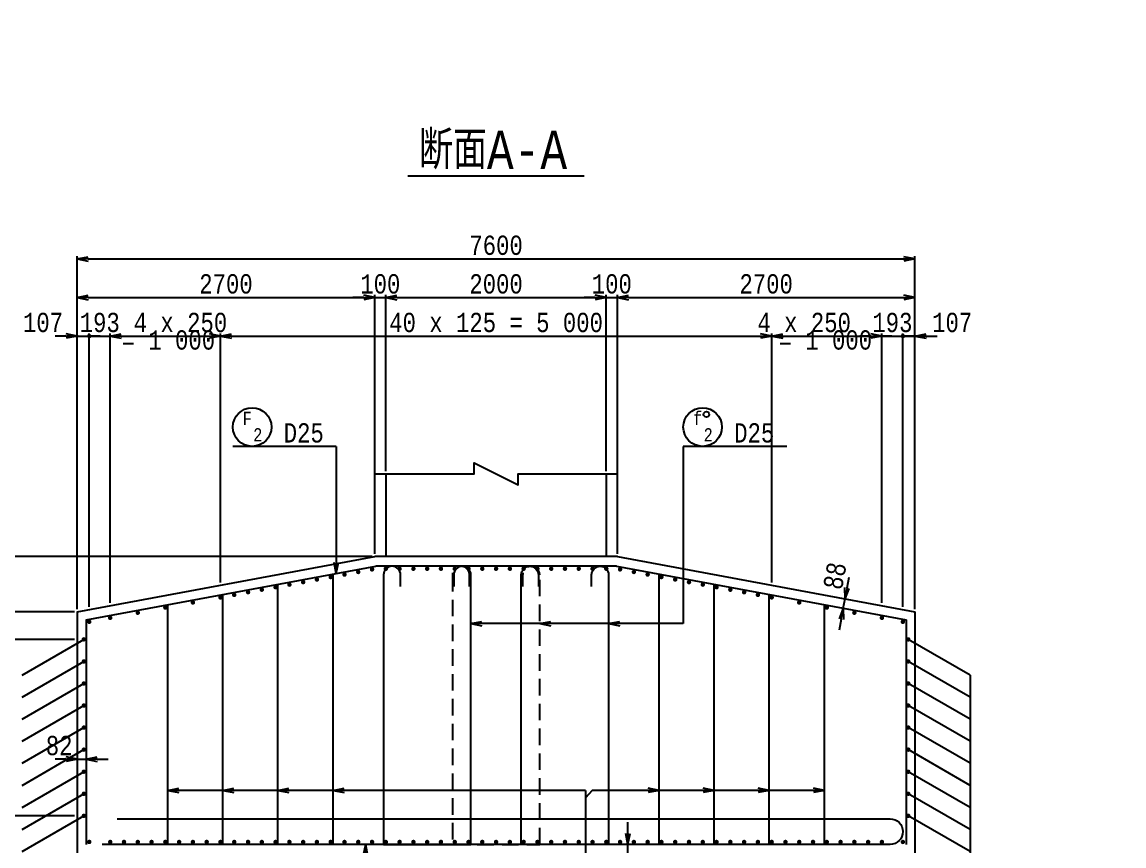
# Model space of a CAD drawing. Extents: x -2574 to 42050, y 0 to 29700.
# Drawn here: x 6214 to 16210, y 3757 to 11228 of the extents above; entities that cross this region are included whole.
import ezdxf
from ezdxf.enums import TextEntityAlignment as Align

# ---------------------------------------------------------------- set-up
doc = ezdxf.new("R2010")
doc.units = 0
doc.header["$LTSCALE"] = 300
doc.header["$MEASUREMENT"] = 0
doc.linetypes.add('DASHED', pattern=[0.75, 0.5, -0.25])
doc.layers.get('0').update_dxf_attribs({"linetype": 'CONTINUOUS'})
doc.layers.get('DEFPOINTS').update_dxf_attribs({"linetype": 'CONTINUOUS'})
for name, color, linetype in [('1002', 1, 'CONTINUOUS'), ('スターラップ', 6, 'CONTINUOUS'), ('主筋', 3, 'CONTINUOUS'), ('引き出し線', 2, 'CONTINUOUS'), ('構造線', 7, 'CONTINUOUS')]:
    doc.layers.add(name, color=color, linetype=linetype)
doc.styles.get("Standard").update_dxf_attribs({"font": 'monotxt.shx', "width": 0.8, "bigfont": 'extfont.shx'})
doc.dimstyles.new('DIMST1_1', dxfattribs={"dimscale": 50, "dimtxt": 4, "dimasz": 2, "dimexe": 0.5, "dimexo": 0.5, "dimgap": 0.09, "dimtad": 0, "dimdec": 0, "dimzin": 0, "dimtxsty": 'STANDARD', "dimblk": 'ARROW_1', "dimblk1": 'ARROW_1', "dimblk2": 'ARROW_1', "dimcen": 1, "dimdle": 3, "dimclrd": 1, "dimclre": 1, "dimclrt": 3, "dimazin": 3, "dimtfac": 1, "dimtdec": 4, "dimtix": 1, "dimtmove": 0, "dimatfit": 3, "dimtvp": 0.7, "dimtolj": 1, "dimtzin": 0})

# ---------------------------------------------------------------- blocks, each defined once
blk = doc.blocks.new('DOT1')
at = {"const_width": 0.5}
blk.add_lwpolyline([(-0.25, 0, 1), (0.25, 0, 1)], format="xyb", close=True, dxfattribs=at)
blk = doc.blocks.new('ARROW_1')
at = {"color": 0}
for p, q in [((0, 0), (-1, 0.2)), ((0, 0), (-1, -0.2)), ((-1, 0), (0, 0))]:
    blk.add_line(p, q, dxfattribs=at)
blk = doc.blocks.new('*D14')
at = {"color": 2, "linetype": 'BYBLOCK'}
for p, q in [((9389.4, 6380.2), (4239.4, 6380.2)), ((4264.4, 3780.2), (4264.4, 6280.2)), ((6689.4, 3680.2), (4239.4, 3680.2))]:
    blk.add_line(p, q, dxfattribs=at)
at = {"layer": 'DEFPOINTS', "color": 0, "linetype": 'BYBLOCK'}
for p in [(4264.4, 6380.2), (9414.4, 6380.2), (6714.4, 3680.2)]:
    blk.add_point(p, dxfattribs=at)
at = {"color": 2, "linetype": 'BYBLOCK', "xscale": 100, "yscale": 100, "zscale": 100}
for p, rotation in [((4264.4, 6380.2), 90), ((4264.4, 3680.2), 270)]:
    blk.add_blockref('ARROW_1', p, dxfattribs=dict(at, rotation=rotation))
at = {"color": 6, "linetype": 'BYBLOCK', "insert": (4141.9, 5030.2), "char_height": 175, "attachment_point": 5, "rotation": 90}
blk.add_mtext('\\A1;2700', dxfattribs=at)
blk = doc.blocks.new('*D15')
at = {"color": 2, "linetype": 'BYBLOCK'}
for p, q in [((6689.4, 5880.2), (4589.4, 5880.2)), ((4614.4, 3780.2), (4614.4, 5780.2))]:
    blk.add_line(p, q, dxfattribs=at)
at = {"layer": 'DEFPOINTS', "color": 0, "linetype": 'BYBLOCK'}
for p in [(4614.4, 5880.2), (6714.4, 5880.2), (4614.4, 3680.2)]:
    blk.add_point(p, dxfattribs=at)
at = {"color": 2, "linetype": 'BYBLOCK', "xscale": 100, "yscale": 100, "zscale": 100}
for p, rotation in [((4614.4, 5880.2), 90), ((4614.4, 3680.2), 270)]:
    blk.add_blockref('ARROW_1', p, dxfattribs=dict(at, rotation=rotation))
at = {"color": 6, "linetype": 'BYBLOCK', "insert": (4491.9, 4780.2), "char_height": 175, "attachment_point": 5, "rotation": 90}
blk.add_mtext('\\A1;2200', dxfattribs=at)
blk = doc.blocks.new('*D16')
at = {"color": 2, "linetype": 'BYBLOCK'}
blk.add_line((5863.2, 22255.3), (5863.2, 22555.3), dxfattribs=at)
at = {"layer": 'DEFPOINTS', "color": 0, "linetype": 'BYBLOCK'}
for p in [(5863.2, 22655.3), (5863.2, 22655.3), (7963.2, 22155.3)]:
    blk.add_point(p, dxfattribs=at)
at = {"color": 2, "linetype": 'BYBLOCK', "xscale": 100, "yscale": 100, "zscale": 100}
for p, rotation in [((5863.2, 22655.3), 90), ((5863.2, 22155.3), 270)]:
    blk.add_blockref('ARROW_1', p, dxfattribs=dict(at, rotation=rotation))
at = {"color": 6, "linetype": 'BYBLOCK', "insert": (5740.7, 22405.3), "char_height": 175, "attachment_point": 5, "rotation": 90}
blk.add_mtext('\\A1;500', dxfattribs=at)
blk = doc.blocks.new('*D17')
at = {"color": 2, "linetype": 'BYBLOCK'}
for p, q in [((7938.2, 20505.3), (6188.2, 20505.3)), ((6213.2, 20255.3), (6213.2, 20405.3))]:
    blk.add_line(p, q, dxfattribs=at)
at = {"layer": 'DEFPOINTS', "color": 0, "linetype": 'BYBLOCK'}
for p in [(6213.2, 20505.3), (7963.2, 20505.3), (6213.2, 20155.3)]:
    blk.add_point(p, dxfattribs=at)
at = {"color": 2, "linetype": 'BYBLOCK', "xscale": 100, "yscale": 100, "zscale": 100}
for p, rotation in [((6213.2, 20505.3), 90), ((6213.2, 20155.3), 270)]:
    blk.add_blockref('ARROW_1', p, dxfattribs=dict(at, rotation=rotation))
at = {"color": 6, "linetype": 'BYBLOCK', "insert": (6090.7, 20231.3), "char_height": 175, "attachment_point": 5, "rotation": 90}
blk.add_mtext('\\A1;350', dxfattribs=at)
blk = doc.blocks.new('*D18')
at = {"color": 2, "linetype": 'BYBLOCK'}
for p, q in [((6689.4, 5630.2), (4939.4, 5630.2)), ((4964.4, 4130.2), (4964.4, 5530.2))]:
    blk.add_line(p, q, dxfattribs=at)
at = {"layer": 'DEFPOINTS', "color": 0, "linetype": 'BYBLOCK'}
for p in [(4964.4, 5630.2), (6714.4, 5630.2), (6714.4, 4030.2)]:
    blk.add_point(p, dxfattribs=at)
at = {"color": 2, "linetype": 'BYBLOCK', "xscale": 100, "yscale": 100, "zscale": 100}
for p, rotation in [((4964.4, 5630.2), 90), ((4964.4, 4030.2), 270)]:
    blk.add_blockref('ARROW_1', p, dxfattribs=dict(at, rotation=rotation))
at = {"color": 6, "linetype": 'BYBLOCK', "insert": (4841.9, 4830.2), "char_height": 175, "attachment_point": 5, "rotation": 90}
blk.add_mtext('\\A1;8 x 200 ', dxfattribs=at)
blk = doc.blocks.new('*D19')
at = {"color": 2, "linetype": 'BYBLOCK'}
blk.add_line((6213.2, 22005.3), (6213.2, 22055.3), dxfattribs=at)
at = {"layer": 'DEFPOINTS', "color": 0, "linetype": 'BYBLOCK'}
for p in [(6213.2, 22155.3), (6213.2, 22155.3), (7963.2, 21905.3)]:
    blk.add_point(p, dxfattribs=at)
at = {"color": 2, "linetype": 'BYBLOCK', "xscale": 100, "yscale": 100, "zscale": 100}
for p, rotation in [((6213.2, 22155.3), 90), ((6213.2, 21905.3), 270)]:
    blk.add_blockref('ARROW_1', p, dxfattribs=dict(at, rotation=rotation))
at = {"color": 6, "linetype": 'BYBLOCK', "insert": (6090.7, 22085.6), "char_height": 175, "attachment_point": 5, "rotation": 90}
blk.add_mtext('\\A1;250', dxfattribs=at)
blk = doc.blocks.new('*D20')
at = {"color": 2, "linetype": 'BYBLOCK'}
for p, q in [((7963.2, 22180.3), (7963.2, 25380.3)), ((8063.2, 25355.3), (15463.2, 25355.3)), ((15563.2, 22180.3), (15563.2, 25380.3))]:
    blk.add_line(p, q, dxfattribs=at)
at = {"layer": 'DEFPOINTS', "color": 0, "linetype": 'BYBLOCK'}
for p in [(15563.2, 25355.3), (7963.2, 22155.3), (15563.2, 22155.3)]:
    blk.add_point(p, dxfattribs=at)
at = {"color": 2, "linetype": 'BYBLOCK', "xscale": 100, "yscale": 100, "zscale": 100, "rotation": 180}
blk.add_blockref('ARROW_1', (7963.2, 25355.3), dxfattribs=at)
at = {"color": 2, "linetype": 'BYBLOCK', "xscale": 100, "yscale": 100, "zscale": 100}
blk.add_blockref('ARROW_1', (15563.2, 25355.3), dxfattribs=at)
at = {"color": 6, "linetype": 'BYBLOCK', "insert": (11763.2, 25477.8), "char_height": 175, "attachment_point": 5}
blk.add_mtext('\\A1;7600', dxfattribs=at)
blk = doc.blocks.new('*D21')
at = {"color": 2, "linetype": 'BYBLOCK'}
for p, q in [((8063.2, 25005.3), (10563.2, 25005.3)), ((10663.2, 22680.3), (10663.2, 25030.3))]:
    blk.add_line(p, q, dxfattribs=at)
at = {"layer": 'DEFPOINTS', "color": 0, "linetype": 'BYBLOCK'}
for p in [(7963.2, 25005.3), (10663.2, 25005.3), (10663.2, 22655.3)]:
    blk.add_point(p, dxfattribs=at)
at = {"color": 2, "linetype": 'BYBLOCK', "xscale": 100, "yscale": 100, "zscale": 100, "rotation": 180}
blk.add_blockref('ARROW_1', (7963.2, 25005.3), dxfattribs=at)
at = {"color": 2, "linetype": 'BYBLOCK', "xscale": 100, "yscale": 100, "zscale": 100}
blk.add_blockref('ARROW_1', (10663.2, 25005.3), dxfattribs=at)
at = {"color": 6, "linetype": 'BYBLOCK', "insert": (9313.2, 25127.8), "char_height": 175, "attachment_point": 5}
blk.add_mtext('\\A1;2700', dxfattribs=at)
blk = doc.blocks.new('ARROW_8')
at = {"color": 0}
blk.add_line((-1, 0), (0, 0), dxfattribs=at)
blk = doc.blocks.new('*D22')
at = {"color": 2, "linetype": 'BYBLOCK'}
for p, q in [((10563.2, 25005.3), (10463.2, 25005.3)), ((10663.2, 22680.3), (10663.2, 25030.3)), ((10663.2, 25005.3), (10763.2, 25005.3)), ((10763.2, 23430.3), (10763.2, 25030.3)), ((10863.2, 25005.3), (10963.2, 25005.3))]:
    blk.add_line(p, q, dxfattribs=at)
at = {"layer": 'DEFPOINTS', "color": 0, "linetype": 'BYBLOCK'}
for p in [(10763.2, 25005.3), (10763.2, 23405.3), (10663.2, 22655.3)]:
    blk.add_point(p, dxfattribs=at)
at = {"color": 2, "linetype": 'BYBLOCK', "xscale": 100, "yscale": 100, "zscale": 100}
blk.add_blockref('ARROW_8', (10663.2, 25005.3), dxfattribs=at)
at = {"color": 2, "linetype": 'BYBLOCK', "xscale": 100, "yscale": 100, "zscale": 100, "rotation": 180}
blk.add_blockref('ARROW_8', (10763.2, 25005.3), dxfattribs=at)
at = {"color": 6, "linetype": 'BYBLOCK', "insert": (10713.2, 25127.8), "char_height": 175, "attachment_point": 5}
blk.add_mtext('\\A1;100', dxfattribs=at)
blk = doc.blocks.new('*D23')
at = {"color": 2, "linetype": 'BYBLOCK'}
for p, q in [((10863.2, 25005.3), (12663.2, 25005.3)), ((12763.2, 23430.3), (12763.2, 25030.3))]:
    blk.add_line(p, q, dxfattribs=at)
at = {"layer": 'DEFPOINTS', "color": 0, "linetype": 'BYBLOCK'}
for p in [(12763.2, 25005.3), (10763.2, 23405.3), (12763.2, 23405.3)]:
    blk.add_point(p, dxfattribs=at)
at = {"color": 2, "linetype": 'BYBLOCK', "xscale": 100, "yscale": 100, "zscale": 100, "rotation": 180}
blk.add_blockref('ARROW_1', (10763.2, 25005.3), dxfattribs=at)
at = {"color": 2, "linetype": 'BYBLOCK', "xscale": 100, "yscale": 100, "zscale": 100}
blk.add_blockref('ARROW_1', (12763.2, 25005.3), dxfattribs=at)
at = {"color": 6, "linetype": 'BYBLOCK', "insert": (11763.2, 25127.8), "char_height": 175, "attachment_point": 5}
blk.add_mtext('\\A1;2000', dxfattribs=at)
blk = doc.blocks.new('*D24')
at = {"color": 2, "linetype": 'BYBLOCK'}
for p, q in [((12663.2, 25005.3), (12563.2, 25005.3)), ((12763.2, 23430.3), (12763.2, 25030.3)), ((12763.2, 25005.3), (12863.2, 25005.3)), ((12863.2, 22680.3), (12863.2, 25030.3)), ((12963.2, 25005.3), (13063.2, 25005.3))]:
    blk.add_line(p, q, dxfattribs=at)
at = {"layer": 'DEFPOINTS', "color": 0, "linetype": 'BYBLOCK'}
for p in [(12863.2, 25005.3), (12763.2, 23405.3), (12863.2, 22655.3)]:
    blk.add_point(p, dxfattribs=at)
at = {"color": 2, "linetype": 'BYBLOCK', "xscale": 100, "yscale": 100, "zscale": 100}
blk.add_blockref('ARROW_8', (12763.2, 25005.3), dxfattribs=at)
at = {"color": 2, "linetype": 'BYBLOCK', "xscale": 100, "yscale": 100, "zscale": 100, "rotation": 180}
blk.add_blockref('ARROW_8', (12863.2, 25005.3), dxfattribs=at)
at = {"color": 6, "linetype": 'BYBLOCK', "insert": (12813.2, 25127.8), "char_height": 175, "attachment_point": 5}
blk.add_mtext('\\A1;100', dxfattribs=at)
blk = doc.blocks.new('*D25')
at = {"color": 2, "linetype": 'BYBLOCK'}
blk.add_line((12963.2, 25005.3), (15463.2, 25005.3), dxfattribs=at)
at = {"layer": 'DEFPOINTS', "color": 0, "linetype": 'BYBLOCK'}
for p in [(15563.2, 25005.3), (15563.2, 25005.3), (12863.2, 22655.3)]:
    blk.add_point(p, dxfattribs=at)
at = {"color": 2, "linetype": 'BYBLOCK', "xscale": 100, "yscale": 100, "zscale": 100, "rotation": 180}
blk.add_blockref('ARROW_1', (12863.2, 25005.3), dxfattribs=at)
at = {"color": 2, "linetype": 'BYBLOCK', "xscale": 100, "yscale": 100, "zscale": 100}
blk.add_blockref('ARROW_1', (15563.2, 25005.3), dxfattribs=at)
at = {"color": 6, "linetype": 'BYBLOCK', "insert": (14213.2, 25127.8), "char_height": 175, "attachment_point": 5}
blk.add_mtext('\\A1;2700', dxfattribs=at)
blk = doc.blocks.new('*D32')
at = {"color": 2, "linetype": 'BYBLOCK'}
for p, q in [((6824.4, 5925.5), (6824.4, 8405.2)), ((6614.4, 8380.2), (6514.4, 8380.2)), ((6714.4, 8380.2), (6824.4, 8380.2)), ((6714.4, 8380.2), (6824.4, 8380.2)), ((6924.4, 8380.2), (7024.4, 8380.2))]:
    blk.add_line(p, q, dxfattribs=at)
at = {"layer": 'DEFPOINTS', "color": 0, "linetype": 'BYBLOCK'}
for p in [(6714.4, 8380.2), (6824.4, 8380.2), (6824.4, 5900.5)]:
    blk.add_point(p, dxfattribs=at)
at = {"color": 2, "linetype": 'BYBLOCK', "xscale": 100, "yscale": 100, "zscale": 100}
blk.add_blockref('ARROW_8', (6714.4, 8380.2), dxfattribs=at)
at = {"color": 2, "linetype": 'BYBLOCK', "xscale": 100, "yscale": 100, "zscale": 100, "rotation": 180}
blk.add_blockref('ARROW_8', (6824.4, 8380.2), dxfattribs=at)
at = {"color": 6, "linetype": 'BYBLOCK', "insert": (6404.7, 8502.7), "char_height": 175, "attachment_point": 5}
blk.add_mtext('\\A1;107', dxfattribs=at)
blk = doc.blocks.new('*D33')
at = {"color": 2, "linetype": 'BYBLOCK'}
for p, q in [((6824.4, 5925.5), (6824.4, 8405.2)), ((7014.4, 5960.7), (7014.4, 8405.2)), ((6724.4, 8380.2), (6624.4, 8380.2)), ((6824.4, 8380.2), (7014.4, 8380.2)), ((7114.4, 8380.2), (7214.4, 8380.2))]:
    blk.add_line(p, q, dxfattribs=at)
at = {"layer": 'DEFPOINTS', "color": 0, "linetype": 'BYBLOCK'}
for p in [(7014.4, 8380.2), (6824.4, 5900.5), (7014.4, 5935.7)]:
    blk.add_point(p, dxfattribs=at)
at = {"color": 2, "linetype": 'BYBLOCK', "xscale": 100, "yscale": 100, "zscale": 100}
blk.add_blockref('ARROW_8', (6824.4, 8380.2), dxfattribs=at)
at = {"color": 2, "linetype": 'BYBLOCK', "xscale": 100, "yscale": 100, "zscale": 100, "rotation": 180}
blk.add_blockref('ARROW_8', (7014.4, 8380.2), dxfattribs=at)
at = {"color": 6, "linetype": 'BYBLOCK', "insert": (6919.4, 8502.7), "char_height": 175, "attachment_point": 5}
blk.add_mtext('\\A1;193', dxfattribs=at)
blk = doc.blocks.new('*D34')
at = {"color": 2, "linetype": 'BYBLOCK'}
for p, q in [((8363.2, 24655.3), (9163.2, 24655.3)), ((9263.2, 22421), (9263.2, 24680.3))]:
    blk.add_line(p, q, dxfattribs=at)
at = {"layer": 'DEFPOINTS', "color": 0, "linetype": 'BYBLOCK'}
for p in [(9263.2, 24655.3), (9263.2, 22396), (8263.2, 22210.8)]:
    blk.add_point(p, dxfattribs=at)
at = {"color": 2, "linetype": 'BYBLOCK', "xscale": 100, "yscale": 100, "zscale": 100, "rotation": 180}
blk.add_blockref('ARROW_1', (8263.2, 24655.3), dxfattribs=at)
at = {"color": 2, "linetype": 'BYBLOCK', "xscale": 100, "yscale": 100, "zscale": 100}
blk.add_blockref('ARROW_1', (9263.2, 24655.3), dxfattribs=at)
at = {"color": 6, "linetype": 'BYBLOCK', "insert": (8900.1, 24777.8), "char_height": 175, "attachment_point": 5}
blk.add_mtext('\\A1;4 x 250 ', dxfattribs=at)
blk = doc.blocks.new('*D35')
at = {"color": 2, "linetype": 'BYBLOCK'}
for p, q in [((9363.2, 24655.3), (14163.2, 24655.3)), ((14263.2, 22421), (14263.2, 24680.3))]:
    blk.add_line(p, q, dxfattribs=at)
at = {"layer": 'DEFPOINTS', "color": 0, "linetype": 'BYBLOCK'}
for p in [(14263.2, 24655.3), (9263.2, 22396), (14263.2, 22396)]:
    blk.add_point(p, dxfattribs=at)
at = {"color": 2, "linetype": 'BYBLOCK', "xscale": 100, "yscale": 100, "zscale": 100, "rotation": 180}
blk.add_blockref('ARROW_1', (9263.2, 24655.3), dxfattribs=at)
at = {"color": 2, "linetype": 'BYBLOCK', "xscale": 100, "yscale": 100, "zscale": 100}
blk.add_blockref('ARROW_1', (14263.2, 24655.3), dxfattribs=at)
at = {"color": 6, "linetype": 'BYBLOCK', "insert": (11763.2, 24777.8), "char_height": 175, "attachment_point": 5}
blk.add_mtext('\\A1;40 x 125 = 5 000', dxfattribs=at)
blk = doc.blocks.new('*D36')
at = {"color": 2, "linetype": 'BYBLOCK'}
for p, q in [((14363.2, 24655.3), (15163.2, 24655.3)), ((15263.2, 22235.8), (15263.2, 24680.3))]:
    blk.add_line(p, q, dxfattribs=at)
at = {"layer": 'DEFPOINTS', "color": 0, "linetype": 'BYBLOCK'}
for p in [(15263.2, 24655.3), (14263.2, 22396), (15263.2, 22210.8)]:
    blk.add_point(p, dxfattribs=at)
at = {"color": 2, "linetype": 'BYBLOCK', "xscale": 100, "yscale": 100, "zscale": 100, "rotation": 180}
blk.add_blockref('ARROW_1', (14263.2, 24655.3), dxfattribs=at)
at = {"color": 2, "linetype": 'BYBLOCK', "xscale": 100, "yscale": 100, "zscale": 100}
blk.add_blockref('ARROW_1', (15263.2, 24655.3), dxfattribs=at)
at = {"color": 6, "linetype": 'BYBLOCK', "insert": (14558, 24777.8), "char_height": 175, "attachment_point": 5}
blk.add_mtext('\\A1;4 x 250 ', dxfattribs=at)
blk = doc.blocks.new('*D37')
at = {"color": 2, "linetype": 'BYBLOCK'}
for p, q in [((14014.4, 5960.7), (14014.4, 8405.2)), ((14204.4, 5925.5), (14204.4, 8405.2)), ((13914.4, 8380.2), (13814.4, 8380.2)), ((14014.4, 8380.2), (14204.4, 8380.2)), ((14304.4, 8380.2), (14404.4, 8380.2))]:
    blk.add_line(p, q, dxfattribs=at)
at = {"layer": 'DEFPOINTS', "color": 0, "linetype": 'BYBLOCK'}
for p in [(14204.4, 8380.2), (14014.4, 5935.7), (14204.4, 5900.5)]:
    blk.add_point(p, dxfattribs=at)
at = {"color": 2, "linetype": 'BYBLOCK', "xscale": 100, "yscale": 100, "zscale": 100}
blk.add_blockref('ARROW_8', (14014.4, 8380.2), dxfattribs=at)
at = {"color": 2, "linetype": 'BYBLOCK', "xscale": 100, "yscale": 100, "zscale": 100, "rotation": 180}
blk.add_blockref('ARROW_8', (14204.4, 8380.2), dxfattribs=at)
at = {"color": 6, "linetype": 'BYBLOCK', "insert": (14109.4, 8502.7), "char_height": 175, "attachment_point": 5}
blk.add_mtext('\\A1;193', dxfattribs=at)
blk = doc.blocks.new('*D38')
at = {"color": 2, "linetype": 'BYBLOCK'}
for p, q in [((14204.4, 5925.5), (14204.4, 8405.2)), ((14104.4, 8380.2), (14004.4, 8380.2)), ((14204.4, 8380.2), (14314.4, 8380.2)), ((14204.4, 8380.2), (14314.4, 8380.2)), ((14414.4, 8380.2), (14514.4, 8380.2))]:
    blk.add_line(p, q, dxfattribs=at)
at = {"layer": 'DEFPOINTS', "color": 0, "linetype": 'BYBLOCK'}
for p in [(14314.4, 8380.2), (14314.4, 8380.2), (14204.4, 5900.5)]:
    blk.add_point(p, dxfattribs=at)
at = {"color": 2, "linetype": 'BYBLOCK', "xscale": 100, "yscale": 100, "zscale": 100}
blk.add_blockref('ARROW_8', (14204.4, 8380.2), dxfattribs=at)
at = {"color": 2, "linetype": 'BYBLOCK', "xscale": 100, "yscale": 100, "zscale": 100, "rotation": 180}
blk.add_blockref('ARROW_8', (14314.4, 8380.2), dxfattribs=at)
at = {"color": 6, "linetype": 'BYBLOCK', "insert": (14651.8, 8502.7), "char_height": 175, "attachment_point": 5}
blk.add_mtext('\\A1;107', dxfattribs=at)
blk = doc.blocks.new('*D39')
at = {"color": 2, "linetype": 'BYBLOCK'}
for p, q in [((11710.4, 3871.2), (11710.4, 3971.2)), ((11710.4, 3680.2), (11710.4, 3771.2)), ((11710.4, 3680.2), (11710.4, 3771.2)), ((11710.4, 3580.2), (11710.4, 3480.2))]:
    blk.add_line(p, q, dxfattribs=at)
at = {"layer": 'DEFPOINTS', "color": 0, "linetype": 'BYBLOCK'}
for p in [(11710.4, 3771.2), (11710.4, 3771.2), (11710.4, 3680.2)]:
    blk.add_point(p, dxfattribs=at)
at = {"color": 2, "linetype": 'BYBLOCK', "xscale": 100, "yscale": 100, "zscale": 100}
for p, rotation in [((11710.4, 3771.2), 270), ((11710.4, 3680.2), 90)]:
    blk.add_blockref('ARROW_1', p, dxfattribs=dict(at, rotation=rotation))
at = {"color": 6, "linetype": 'BYBLOCK', "insert": (11587.9, 3520.9), "char_height": 175, "attachment_point": 5, "rotation": 90}
blk.add_mtext('\\A1;93', dxfattribs=at)
blk = doc.blocks.new('*D40')
at = {"color": 2, "linetype": 'BYBLOCK'}
for p, q in [((14946.6, 22371.2), (14964.9, 22469.5)), ((14912.5, 22186.8), (14928.4, 22272.8)), ((14912.5, 22186.8), (14928.4, 22272.8)), ((14894.3, 22088.5), (14876.1, 21990.1))]:
    blk.add_line(p, q, dxfattribs=at)
at = {"layer": 'DEFPOINTS', "color": 0, "linetype": 'BYBLOCK'}
for p in [(14928.4, 22272.8), (14928.4, 22272.8), (14912.5, 22186.8)]:
    blk.add_point(p, dxfattribs=at)
at = {"color": 2, "linetype": 'BYBLOCK', "xscale": 100, "yscale": 100, "zscale": 100}
for p, rotation in [((14928.4, 22272.8), 259.5085229876678), ((14912.5, 22186.8), 79.50852298766775)]:
    blk.add_blockref('ARROW_1', p, dxfattribs=dict(at, rotation=rotation))
at = {"color": 6, "linetype": 'BYBLOCK', "insert": (14837, 22481.5), "char_height": 175, "attachment_point": 5, "rotation": 79.50852}
blk.add_mtext('\\A1;88', dxfattribs=at)
blk = doc.blocks.new('*D41')
at = {"color": 2, "linetype": 'BYBLOCK'}
for p, q in [((7863.2, 21018.8), (7763.2, 21018.8)), ((7963.2, 21018.8), (8044.7, 21018.8)), ((7963.2, 21018.8), (8044.7, 21018.8)), ((8144.7, 21018.8), (8244.7, 21018.8))]:
    blk.add_line(p, q, dxfattribs=at)
at = {"layer": 'DEFPOINTS', "color": 0, "linetype": 'BYBLOCK'}
for p in [(7963.2, 21018.8), (8044.7, 21018.8), (8044.7, 21018.8)]:
    blk.add_point(p, dxfattribs=at)
at = {"color": 2, "linetype": 'BYBLOCK', "xscale": 100, "yscale": 100, "zscale": 100}
blk.add_blockref('ARROW_1', (7963.2, 21018.8), dxfattribs=at)
at = {"color": 2, "linetype": 'BYBLOCK', "xscale": 100, "yscale": 100, "zscale": 100, "rotation": 180}
blk.add_blockref('ARROW_1', (8044.7, 21018.8), dxfattribs=at)
at = {"color": 6, "linetype": 'BYBLOCK', "insert": (7799.5, 21141.3), "char_height": 175, "attachment_point": 5}
blk.add_mtext('\\A1;82', dxfattribs=at)
blk = doc.blocks.new('*D86')
at = {"color": 2, "linetype": 'BYBLOCK'}
for p, q in [((8073.2, 14475), (8073.2, 12375)), ((8263.2, 14475), (8263.2, 12375)), ((7973.2, 12400), (7873.2, 12400)), ((8073.2, 12400), (8263.2, 12400)), ((8073.2, 12400), (8263.2, 12400)), ((8363.2, 12400), (8463.2, 12400)), ((25437.5, 8992.9), (25787.5, 8992.9)), ((25762.5, 8892.9), (25762.5, 7057.8)), ((25437.5, 6957.8), (25787.5, 6957.8))]:
    blk.add_line(p, q, dxfattribs=at)
at = {"layer": 'DEFPOINTS', "color": 0, "linetype": 'BYBLOCK'}
for p in [(8073.2, 14500), (8263.2, 14500), (8263.2, 12400), (25412.5, 8992.9), (25412.5, 6957.8), (25762.5, 6957.8)]:
    blk.add_point(p, dxfattribs=at)
at = {"color": 2, "linetype": 'BYBLOCK', "xscale": 100, "yscale": 100, "zscale": 100}
blk.add_blockref('ARROW_8', (8073.2, 12400), dxfattribs=at)
for name, p, rotation in [('ARROW_8', (8263.2, 12400), 180), ('ARROW_1', (25762.5, 8992.9), 90), ('ARROW_1', (25762.5, 6957.8), 270)]:
    blk.add_blockref(name, p, dxfattribs=dict(at, rotation=rotation))
at = {"color": 6, "linetype": 'BYBLOCK', "insert": (8341.5, 12522.5), "char_height": 175, "attachment_point": 5}
blk.add_mtext('\\A1;190', dxfattribs=at)
at = {"color": 6, "linetype": 'BYBLOCK', "insert": (25640, 7975.4), "char_height": 175, "attachment_point": 5, "rotation": 90}
blk.add_mtext('\\A1;2034', dxfattribs=at)
blk = doc.blocks.new('*D87')
at = {"color": 2, "linetype": 'BYBLOCK'}
for p, q in [((15263.2, 14475), (15263.2, 12375)), ((8363.2, 12400), (15163.2, 12400)), ((18120, 5231.6), (18120, 4881.6)), ((25268, 5231.6), (25268, 4881.6)), ((25168, 4906.6), (18220, 4906.6))]:
    blk.add_line(p, q, dxfattribs=at)
at = {"layer": 'DEFPOINTS', "color": 0, "linetype": 'BYBLOCK'}
for p in [(8263.2, 14500), (15263.2, 14500), (15263.2, 12400), (18120, 5256.6), (25268, 5256.6), (18120, 4906.6)]:
    blk.add_point(p, dxfattribs=at)
at = {"color": 2, "linetype": 'BYBLOCK', "xscale": 100, "yscale": 100, "zscale": 100, "rotation": 180}
for p in [(8263.2, 12400), (18120, 4906.6)]:
    blk.add_blockref('ARROW_1', p, dxfattribs=at)
at = {"color": 2, "linetype": 'BYBLOCK', "xscale": 100, "yscale": 100, "zscale": 100}
for p in [(15263.2, 12400), (25268, 4906.6)]:
    blk.add_blockref('ARROW_1', p, dxfattribs=at)
at = {"color": 6, "linetype": 'BYBLOCK', "char_height": 175, "attachment_point": 5}
for s, insert in [('\\A1;56 x 125 = 7 000', (11763.2, 12522.5)), ('\\A1;7132', (21694, 5029.1))]:
    blk.add_mtext(s, dxfattribs=dict(at, insert=insert))
blk = doc.blocks.new('*D115')
at = {"color": 2, "linetype": 'BYBLOCK'}
for p, q in [((4964.4, 14350), (4964.4, 14450)), ((6689.4, 14250), (4939.4, 14250)), ((4964.4, 14082), (4964.4, 14250)), ((4964.4, 14082), (4964.4, 14250)), ((4964.4, 13982), (4964.4, 13882)), ((30187.3, 2867.2), (30187.3, 2517.2)), ((30979.8, 2867.2), (30979.8, 2517.2)), ((30879.8, 2542.2), (30287.3, 2542.2))]:
    blk.add_line(p, q, dxfattribs=at)
at = {"layer": 'DEFPOINTS', "color": 0, "linetype": 'BYBLOCK'}
for p in [(4964.4, 14250), (6714.4, 14250), (4964.4, 14082), (30187.3, 2892.2), (30979.8, 2892.2), (30187.3, 2542.2)]:
    blk.add_point(p, dxfattribs=at)
at = {"color": 2, "linetype": 'BYBLOCK', "xscale": 100, "yscale": 100, "zscale": 100}
for name, p, rotation in [('ARROW_8', (4964.4, 14250), 270), ('ARROW_8', (4964.4, 14082), 90), ('ARROW_1', (30187.3, 2542.2), 180)]:
    blk.add_blockref(name, p, dxfattribs=dict(at, rotation=rotation))
blk.add_blockref('ARROW_1', (30979.8, 2542.2), dxfattribs=at)
at = {"color": 6, "linetype": 'BYBLOCK', "insert": (4841.9, 14369.9), "char_height": 175, "attachment_point": 5, "rotation": 90}
blk.add_mtext('\\A1;2×81.5', dxfattribs=at)
at = {"color": 6, "linetype": 'BYBLOCK', "insert": (30583.5, 2664.7), "char_height": 175, "attachment_point": 5}
blk.add_mtext('\\A1;807', dxfattribs=at)

msp = doc.modelspace()

# ---------------------------------------------------------------- linework, layer by layer
at = {"color": 4, "linetype": 'CONTINUOUS'}
msp.add_line((11314.4, 9830.2), (9714.4, 9830.2), dxfattribs=at)
at = {"color": 2, "const_width": 20}
for points in [[(6834.4, 8380.2, -1), (6814.4, 8380.2, -1)], [(14194.4, 8380.2, 1), (14214.4, 8380.2, 1)]]:
    msp.add_lwpolyline(points, format="xyb", close=True, dxfattribs=at)
at = {"layer": 'スターラップ', "color": 6}
for p, q in [((9035.7, 3771.2), (9035.7, 6221.1)), ((11993.1, 3771.2), (11993.1, 6221.1)), ((8535.7, 3771.2), (8535.7, 6128.5)), ((12493.1, 3771.2), (12493.1, 6128.5)), ((8035.7, 3771.2), (8035.7, 6035.9)), ((12993.1, 3771.2), (12993.1, 6035.9)), ((7535.7, 3771.2), (7535.7, 5943.3)), ((13493.1, 3771.2), (13493.1, 5943.3))]:
    msp.add_line(p, q, dxfattribs=at)
for points in [[(9648.2, 6108.2), (9648.2, 6215.2, 1), (9493.2, 6215.2), (9493.2, 3771.2), (10285.6, 3771.2), (10285.6, 6215.2, 1), (10130.6, 6215.2), (10130.6, 6108.2)], [(11380.6, 6108.2), (11380.6, 6215.2, -1), (11535.6, 6215.2), (11535.6, 3771.2), (10743.2, 3771.2), (10743.2, 6215.2, -1), (10898.2, 6215.2), (10898.2, 6108.2)]]:
    msp.add_lwpolyline(points, format="xyb", dxfattribs=at)
at = {"layer": 'スターラップ', "color": 6, "linetype": 'DASHED'}
msp.add_lwpolyline([(10273.2, 6108.2), (10273.2, 6215.2, 1), (10118.2, 6215.2), (10118.2, 3771.2), (10910.6, 3771.2), (10910.6, 6215.2, 1), (10755.6, 6215.2), (10755.6, 6108.2)], format="xyb", dxfattribs=at)
at = {"layer": '主筋', "color": 3, "linetype": 'CONTINUOUS'}
for p, q in [((6795.9, 5806.3), (9422.4, 6292.7)), ((11606.4, 6292.7), (9422.4, 6292.7)), ((11606.4, 6292.7), (14232.9, 5806.3)), ((6795.9, 5806.3), (6795.9, 3771.2)), ((14232.9, 5806.3), (14232.9, 3771.2)), ((14088.4, 3771.2), (6940.4, 3771.2))]:
    msp.add_line(p, q, dxfattribs=at)
for points in [[(7076.4, 4003.2), (13952.4, 4003.2), (14088.4, 4003.2, -1), (14088.4, 3771.2, -1)], [(13952.4, 4003.2), (14088.4, 4003.2, -1), (14088.4, 3771.2, -1)]]:
    msp.add_lwpolyline(points, format="xyb", dxfattribs=at)
at = {"layer": '引き出し線', "color": 2, "linetype": 'CONTINUOUS'}
for p, q in [((9065.2, 7380.2), (8126.5, 7380.2)), ((9065.2, 7380.2), (9065.2, 6226.5)), ((12212.7, 7380.2), (12212.7, 5772.7)), ((13151.5, 7380.2), (12212.7, 7380.2)), ((12212.7, 5772.7), (10285.6, 5772.7)), ((6214.4, 5306.5), (6775.1, 5630.2)), ((14814.4, 5306.5), (14253.7, 5630.2)), ((6214.4, 5106.5), (6775.1, 5430.2)), ((14814.4, 5106.5), (14253.7, 5430.2)), ((14814.4, 5306.5), (14814.4, 2663.8)), ((6214.4, 4906.5), (6775.1, 5230.2)), ((14814.4, 4906.5), (14253.7, 5230.2)), ((6214.4, 4706.5), (6775.1, 5030.2)), ((14814.4, 4706.5), (14253.7, 5030.2)), ((6214.4, 4506.5), (6775.1, 4830.2)), ((14814.4, 4506.5), (14253.7, 4830.2)), ((6214.4, 4306.5), (6775.1, 4630.2)), ((14814.4, 4306.5), (14253.7, 4630.2)), ((6214.4, 4106.5), (6775.1, 4430.2)), ((14814.4, 4106.5), (14253.7, 4430.2)), ((6214.4, 3906.5), (6775.1, 4230.2)), ((11326, 4261), (7535.7, 4261)), ((11326, 4261), (11326, 2430.2)), ((11386.8, 4261), (11326, 4192.7)), ((13493.1, 4261), (11386.8, 4261)), ((14814.4, 3906.5), (14253.7, 4230.2)), ((6214.4, 3706.5), (6775.1, 4030.2)), ((14814.4, 3706.5), (14253.7, 4030.2)), ((9328.7, 3771.2), (9328.7, 2430.2))]:
    msp.add_line(p, q, dxfattribs=at)
for centre in [(8301.5, 7555.2), (12387.7, 7555.2)]:
    msp.add_circle(centre, 175, dxfattribs=at)
at = {"layer": '引き出し線', "color": 6, "linetype": 'CONTINUOUS'}
msp.add_circle((12422.3, 7670.5), 25, dxfattribs=at)
at = {"layer": '構造線', "color": 7, "linetype": 'CONTINUOUS'}
for p, q in [((9514.4, 7130.2), (9514.4, 6380.2)), ((11514.4, 7130.2), (11514.4, 6380.2)), ((6714.4, 5880.2), (9414.4, 6380.2)), ((11614.4, 6380.2), (9414.4, 6380.2)), ((11614.4, 6380.2), (14314.4, 5880.2)), ((6714.4, 5880.2), (6714.4, 3680.2)), ((14314.4, 5880.2), (14314.4, 3680.2))]:
    msp.add_line(p, q, dxfattribs=at)
msp.add_lwpolyline([(9414.4, 7130.2), (10314.4, 7130.2), (10314.4, 7230.2), (10714.4, 7030.2), (10714.4, 7130.2), (11614.4, 7130.2)], dxfattribs=at)

# ---------------------------------------------------------------- block references
at = {"layer": '1002', "color": 2, "yscale": 100, "zscale": 100}
for p, xscale, rotation in [((6714.4, 8380.2), -100, 180), ((14314.4, 8380.2), 100, 180), ((9065.2, 6226.5), 100, 270), ((10285.6, 5772.7), 100, 180), ((10910.6, 5772.7), 100, 180), ((11535.6, 5772.7), 100, 180), ((7535.7, 4261), 100, 180), ((8035.7, 4261), 100, 180), ((8535.7, 4261), 100, 180), ((9035.7, 4261), 100, 180), ((9328.7, 3771.2), 100, 89.99999999999999)]:
    msp.add_blockref('ARROW_1', p, dxfattribs=dict(at, xscale=xscale, rotation=rotation))
at = {"layer": '1002', "color": 2, "xscale": 100, "yscale": 100, "zscale": 100}
for p in [(11993.1, 4261), (12493.1, 4261), (12993.1, 4261), (13493.1, 4261)]:
    msp.add_blockref('ARROW_1', p, dxfattribs=at)
at = {"layer": '主筋', "color": 3, "yscale": 40, "zscale": 40}
for p, xscale in [((9014.4, 6195.2), 40), ((9139.4, 6218), 40), ((9264.4, 6241.2), 40), ((9389.4, 6264.6), 40), ((11639.4, 6264.6), -40), ((11764.4, 6241.2), -40), ((11889.4, 6218), -40), ((12014.4, 6195.2), -40), ((8389.4, 6080.5), 40), ((8514.4, 6103.2), 40), ((8639.4, 6126.5), 40), ((8764.4, 6149.1), 40), ((8889.4, 6173), 40), ((12139.4, 6173), -40), ((12264.4, 6149.1), -40), ((12389.4, 6126.5), -40), ((12514.4, 6103.2), -40), ((12639.4, 6080.5), -40), ((8014.4, 6010.6), 40), ((8139.4, 6033.8), 40), ((8264.4, 6057.5), 40), ((12764.4, 6057.5), -40), ((12889.4, 6033.8), -40), ((13014.4, 6010.6), -40), ((7514.4, 5918.2), 40), ((7764.4, 5964.7), 40), ((13264.4, 5964.7), -40), ((13514.4, 5918.2), -40), ((6824.4, 5789.6), 40), ((7014.4, 5825.5), 40), ((7264.4, 5871.7), 40), ((13764.4, 5871.7), -40), ((14014.4, 5825.5), -40), ((14204.4, 5789.6), -40), ((6775.1, 5630.2), 40), ((14253.7, 5630.2), -40), ((6775.1, 5430.2), 40), ((14253.7, 5430.2), -40), ((6775.1, 5230.2), 40), ((14253.7, 5230.2), -40), ((6775.1, 5030.2), 40), ((14253.7, 5030.2), -40), ((6775.1, 4830.2), 40), ((14253.7, 4830.2), -40), ((6775.1, 4630.2), 40), ((14253.7, 4630.2), -40), ((6775.1, 4430.2), 40), ((14253.7, 4430.2), -40), ((6775.1, 4230.2), 40), ((14253.7, 4230.2), -40), ((6775.1, 4030.2), 40), ((14253.7, 4030.2), -40), ((6824.4, 3793.1), 40), ((7014.4, 3793.1), 40), ((7139.4, 3793.1), 40), ((7264.4, 3793.1), 40), ((7389.4, 3793.1), 40), ((7514.4, 3793.1), 40), ((7639.4, 3793.1), 40), ((7764.4, 3793.1), 40), ((7889.4, 3793.1), 40), ((8014.4, 3793.1), 40), ((8139.4, 3793.1), 40), ((8264.4, 3793.1), 40), ((8389.4, 3793.1), 40), ((8514.4, 3793.1), 40), ((8639.4, 3793.1), 40), ((8764.4, 3793.1), 40), ((8889.4, 3793.1), 40), ((9014.4, 3793.1), 40), ((9139.4, 3793.1), 40), ((9264.4, 3793.1), 40), ((9389.4, 3793.1), 40), ((9514.4, 3793.1), 40), ((9639.4, 3793.1), 40), ((9764.4, 3793.1), 40), ((9889.4, 3793.1), 40), ((10014.4, 3793.1), 40), ((10139.4, 3793.1), 40), ((10264.4, 3793.1), 40), ((10389.4, 3793.1), 40), ((10514.4, 3793.1), 40), ((10639.4, 3793.1), 40), ((10764.4, 3793.1), 40), ((10889.4, 3793.1), 40), ((11014.4, 3793.1), 40), ((11139.4, 3793.1), 40), ((11264.4, 3793.1), 40), ((11389.4, 3793.1), 40), ((11514.4, 3793.1), 40), ((11639.4, 3793.1), 40), ((11764.4, 3793.1), 40), ((11889.4, 3793.1), 40), ((12014.4, 3793.1), 40), ((12139.4, 3793.1), 40), ((12264.4, 3793.1), 40), ((12389.4, 3793.1), 40), ((12514.4, 3793.1), 40), ((12639.4, 3793.1), 40), ((12764.4, 3793.1), 40), ((12889.4, 3793.1), 40), ((13014.4, 3793.1), 40), ((13139.4, 3793.1), 40), ((13264.4, 3793.1), 40), ((13389.4, 3793.1), 40), ((13514.4, 3793.1), 40), ((13639.4, 3793.1), 40), ((13764.4, 3793.1), 40), ((13889.4, 3793.1), 40), ((14014.4, 3793.1), 40), ((14204.4, 3793.1), -40)]:
    msp.add_blockref('DOT1', p, dxfattribs=dict(at, xscale=xscale))
at = {"layer": '主筋', "color": 3, "xscale": -40, "yscale": 40, "zscale": 40, "rotation": 180}
for p in [(9514.4, 6270.7), (9639.4, 6270.7), (9764.4, 6270.7), (9889.4, 6270.7), (10014.4, 6270.7), (10139.4, 6270.7), (10264.4, 6270.7), (10389.4, 6270.7), (10514.4, 6270.7), (10639.4, 6270.7), (10764.4, 6270.7), (10889.4, 6270.7), (11014.4, 6270.7), (11139.4, 6270.7), (11264.4, 6270.7), (11389.4, 6270.7), (11514.4, 6270.7)]:
    msp.add_blockref('DOT1', p, dxfattribs=at)

# ---------------------------------------------------------------- texts
at = {"color": 4, "width": 0.8}
msp.add_text('断面A-A', height=350, dxfattribs=at).set_placement((9815.6, 9894.5))
at = {"layer": '1002', "color": 6, "width": 0.8}
for p in [(7541.8, 8257.7), (13501.1, 8257.7)]:
    msp.add_text('= 1 000', height=175, dxfattribs=at).set_placement(p, align=Align.CENTER)
at = {"layer": '引き出し線', "color": 6, "linetype": 'CONTINUOUS', "width": 0.8}
for s, p in [('f', (12302.1, 7573.6)), ('F', (8215.8, 7573.6))]:
    msp.add_text(s, height=120, dxfattribs=at).set_placement(p)
for p in [(8394, 7425), (12480.3, 7425)]:
    msp.add_text('2', height=120, dxfattribs=at).set_placement(p, align=Align.RIGHT)
for p in [(8588.2, 7415.2), (12674.5, 7415.2)]:
    msp.add_text('D25', height=175, rotation=359.99966, dxfattribs=at).set_placement(p)

# ---------------------------------------------------------------- dimensions: what is measured, and where the dimension line sits
at = {"layer": '1002', "color": 6}
for p1, p2, text, picture, middle in [((30979.8, 2892.2), (30187.3, 2892.2), '807', '*D115', (30583.5, 2664.7)), ((25412.5, 8992.9), (25412.5, 6957.8), '2034', '*D86', (25640, 7975.4)), ((25268, 5256.6), (18120, 5256.6), '7132', '*D87', (21694, 5029.1))]:
    dim = msp.add_aligned_dim(p1=p1, p2=p2, distance=350, text=text, dimstyle='DIMST1_1', override={"dimtxt": 3.5, "dimsah": 1, "dimclrd": 2, "dimclre": 2, "dimclrt": 6}, dxfattribs=at)
    dim.commit()
    dim.dimension.update_dxf_attribs({"geometry": picture, "text_midpoint": middle})
at = {"layer": '1002', "color": 3}
for base, p1, p2, text, override, picture, middle in [((4964.4, 14250), (4964.4, 14082), (6714.4, 14250), '2×81.5', {"dimtxt": 3.5, "dimblk1": 'ARROW_8', "dimblk2": 'ARROW_8', "dimsah": 1, "dimclrd": 2, "dimclre": 2, "dimclrt": 6}, '*D115', (4841.9, 14369.9)), ((11710.4, 3771.2), (11710.4, 3680.2), (11710.4, 3771.2), '93', {"dimtxt": 3.5, "dimsah": 1, "dimclrd": 2, "dimclre": 2, "dimclrt": 6}, '*D39', (11587.9, 3520.9))]:
    dim = msp.add_linear_dim(base=base, p1=p1, p2=p2, angle=90, text=text, dimstyle='DIMST1_1', override=override, dxfattribs=at)
    dim.commit()
    dim.dimension.update_dxf_attribs({"geometry": picture, "text_midpoint": middle, "dimtype": 160})
for base, p1, p2, override, picture, middle, set_off in [((7014.4, 11900), (6824.4, 14000), (7014.4, 14000), {"dimtxt": 3.5, "dimblk1": 'ARROW_8', "dimblk2": 'ARROW_8', "dimsah": 1, "dimclrd": 2, "dimclre": 2, "dimclrt": 6}, '*D86', (7092.7, 12022.5), (-1248.8, -500)), ((8014.4, 8380.2), (7014.4, 5935.7), (8014.4, 6120.9), {"dimtxt": 3.5, "dimsah": 1, "dimse1": 1, "dimclrd": 2, "dimclre": 2, "dimclrt": 6}, '*D34', (7651.4, 8502.7), (-1248.8, -16275.1)), ((14014.4, 8380.2), (13014.4, 6120.9), (14014.4, 5935.7), {"dimtxt": 3.5, "dimsah": 1, "dimse1": 1, "dimclrd": 2, "dimclre": 2, "dimclrt": 6}, '*D36', (13309.3, 8502.7), (-1248.8, -16275.1)), ((6795.8986975, 4543.7351493), (6714.3986975, 4543.7351493), (6795.8986975, 4543.7351493), {"dimtxt": 3.5, "dimsah": 1, "dimclrd": 2, "dimclre": 2, "dimclrt": 6}, '*D41', (6550.7067495, 4666.2351493), (-1248.7849693, -16475.1088956))]:
    dim = msp.add_linear_dim(base=base, p1=p1, p2=p2, dimstyle='DIMST1_1', override=override, dxfattribs=at)
    dim.commit()
    dim.dimension.update_dxf_attribs({"geometry": picture, "text_midpoint": middle, "dimtype": 160, "insert": set_off})
for base, p1, p2, override, picture, middle, set_off in [((14014.4, 11900), (7014.4, 14000), (14014.4, 14000), {"dimtxt": 3.5, "dimsah": 1, "dimse1": 1, "dimclrd": 2, "dimclre": 2, "dimclrt": 6}, '*D87', (10514.4, 12272.5), (-1248.8, -500)), ((14314.4, 9080.2), (6714.4, 5880.2), (14314.4, 5880.2), {"dimtxt": 3.5, "dimsah": 1, "dimclrd": 2, "dimclre": 2, "dimclrt": 6}, '*D20', (10514.4, 9202.7), (-1248.8, -16275.1)), ((13014.4, 8380.2), (8014.4, 6120.9), (13014.4, 6120.9), {"dimtxt": 3.5, "dimsah": 1, "dimse1": 1, "dimclrd": 2, "dimclre": 2, "dimclrt": 6}, '*D35', (10514.4, 8502.7), (-1248.8, -16275.1)), ((9414.4, 8730.2), (6714.4, 8730.2), (9414.4, 6380.2), {"dimtxt": 3.5, "dimsah": 1, "dimclrd": 2, "dimclre": 2, "dimclrt": 6}, '*D21', (8064.4, 8852.7), (-1248.8, -16275.1)), ((9514.4, 8730.2), (9414.4, 6380.2), (9514.4, 7130.2), {"dimtxt": 3.5, "dimblk1": 'ARROW_8', "dimblk2": 'ARROW_8', "dimsah": 1, "dimclrd": 2, "dimclre": 2, "dimclrt": 6}, '*D22', (9464.4, 8852.7), (-1248.8, -16275.1)), ((11514.4, 8730.2), (9514.4, 7130.2), (11514.4, 7130.2), {"dimtxt": 3.5, "dimsah": 1, "dimse1": 1, "dimclrd": 2, "dimclre": 2, "dimclrt": 6}, '*D23', (10514.4, 8852.7), (-1248.8, -16275.1)), ((11614.4, 8730.2), (11514.4, 7130.2), (11614.4, 6380.2), {"dimtxt": 3.5, "dimblk1": 'ARROW_8', "dimblk2": 'ARROW_8', "dimsah": 1, "dimclrd": 2, "dimclre": 2, "dimclrt": 6}, '*D24', (11564.4, 8852.7), (-1248.8, -16275.1)), ((14314.4, 8730.2), (11614.4, 6380.2), (14314.4, 8730.2), {"dimtxt": 3.5, "dimsah": 1, "dimse1": 1, "dimclrd": 2, "dimclre": 2, "dimclrt": 6}, '*D25', (12964.4, 8852.7), (-1248.8, -16275.1))]:
    dim = msp.add_linear_dim(base=base, p1=p1, p2=p2, dimstyle='DIMST1_1', override=override, dxfattribs=at)
    dim.commit()
    dim.dimension.update_dxf_attribs({"geometry": picture, "text_midpoint": middle, "insert": set_off})
for base, p1, p2, picture, middle in [((6824.4, 8380.2), (6714.4, 8380.2), (6824.4, 5900.5), '*D32', (6404.7, 8502.7)), ((14314.4, 8380.2), (14204.4, 5900.5), (14314.4, 8380.2), '*D38', (14651.8, 8502.7))]:
    dim = msp.add_linear_dim(base=base, p1=p1, p2=p2, text='107', dimstyle='DIMST1_1', override={"dimtxt": 3.5, "dimblk1": 'ARROW_8', "dimblk2": 'ARROW_8', "dimsah": 1, "dimclrd": 2, "dimclre": 2, "dimclrt": 6}, dxfattribs=at)
    dim.commit()
    dim.dimension.update_dxf_attribs({"geometry": picture, "text_midpoint": middle, "dimtype": 160})
for base, p1, p2, picture, middle in [((7014.4, 8380.2), (6824.4, 5900.5), (7014.4, 5935.7), '*D33', (6919.4, 8502.7)), ((14204.4, 8380.2), (14014.4, 5935.7), (14204.4, 5900.5), '*D37', (14109.4, 8502.7))]:
    dim = msp.add_linear_dim(base=base, p1=p1, p2=p2, text='193', dimstyle='DIMST1_1', override={"dimtxt": 3.5, "dimblk1": 'ARROW_8', "dimblk2": 'ARROW_8', "dimsah": 1, "dimclrd": 2, "dimclre": 2, "dimclrt": 6}, dxfattribs=at)
    dim.commit()
    dim.dimension.update_dxf_attribs({"geometry": picture, "text_midpoint": middle})
for base, p1, p2, override, picture, middle in [((4264.4, 6380.2), (6714.4, 3680.2), (9414.4, 6380.2), {"dimtxt": 3.5, "dimsah": 1, "dimclrd": 2, "dimclre": 2, "dimclrt": 6}, '*D14', (4141.9, 5030.2)), ((4614.4, 5880.2), (4614.4, 3680.2), (6714.4, 5880.2), {"dimtxt": 3.5, "dimsah": 1, "dimclrd": 2, "dimclre": 2, "dimclrt": 6}, '*D15', (4491.9, 4780.2)), ((4964.4, 5630.2), (6714.4, 4030.2), (6714.4, 5630.2), {"dimtxt": 3.5, "dimsah": 1, "dimse1": 1, "dimclrd": 2, "dimclre": 2, "dimclrt": 6}, '*D18', (4841.9, 4830.2))]:
    dim = msp.add_linear_dim(base=base, p1=p1, p2=p2, angle=90, dimstyle='DIMST1_1', override=override, dxfattribs=at)
    dim.commit()
    dim.dimension.update_dxf_attribs({"geometry": picture, "text_midpoint": middle})
dim = msp.add_linear_dim(base=(4614.4, 6380.2), p1=(6714.4, 5880.2), p2=(4614.4, 6380.2), angle=90, dimstyle='DIMST1_1', override={"dimtxt": 3.5, "dimsah": 1, "dimse1": 1, "dimclrd": 2, "dimclre": 2, "dimclrt": 6}, dxfattribs=at)
dim.commit()
dim.dimension.update_dxf_attribs({"geometry": '*D16', "text_midpoint": (4491.9, 6130.2), "insert": (-1248.8, -16275.1)})
for base, p1, p2, angle, override, picture, middle, dimtype, set_off in [((13679.7, 5997.7), (13663.7, 5911.7), (13679.7, 5997.7), 79.50852, {"dimtxt": 3.5, "dimsah": 1, "dimclrd": 2, "dimclre": 2, "dimclrt": 6}, '*D40', (13588.2, 6206.4), 161, (-1248.8, -16275.1)), ((4964.4, 5880.2), (6714.4, 5630.2), (4964.4, 5880.2), 90, {"dimtxt": 3.5, "dimsah": 1, "dimse1": 1, "dimclrd": 2, "dimclre": 2, "dimclrt": 6}, '*D19', (4841.9, 5810.5), 160, (-1248.8, -16275.1)), ((4964.4, 4030.2), (4964.4, 3680.2), (6714.4, 4030.2), 90, {"dimtxt": 3.5, "dimsah": 1, "dimclrd": 2, "dimclre": 2, "dimclrt": 6}, '*D17', (4841.9, 3756.2), 160, (-1248.8, -16475.1))]:
    dim = msp.add_linear_dim(base=base, p1=p1, p2=p2, angle=angle, dimstyle='DIMST1_1', override=override, dxfattribs=at)
    dim.commit()
    dim.dimension.update_dxf_attribs({"geometry": picture, "text_midpoint": middle, "dimtype": dimtype, "insert": set_off})

doc.saveas('drawing.dxf')
